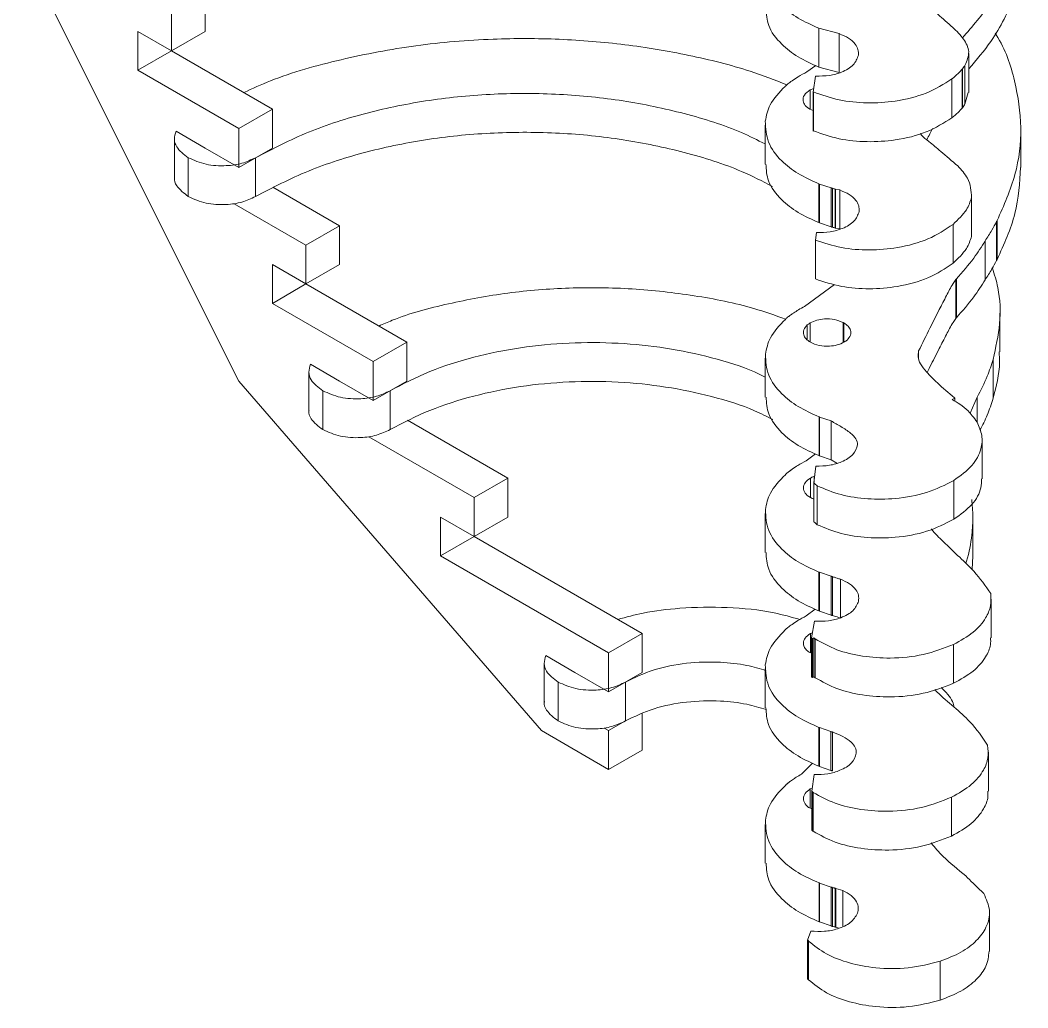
# Model space of a CAD drawing. Header units: inches. Extents: x 0 to 44.3, y 0 to 33.7.
# Drawn here: x 27.35 to 32.65, y 24.46 to 29.65 of the extents above; entities that cross this region are included whole.
import ezdxf

# ---------------------------------------------------------------- set-up
doc = ezdxf.new("R2010")
doc.units = ezdxf.units.IN
doc.header["$MEASUREMENT"] = 0

msp = doc.modelspace()

# ---------------------------------------------------------------- linework, layer by layer
at = {"color": 7, "linetype": 'Continuous', "lineweight": 15}
for p, q in [((27.353, 30.0495), (28.502, 27.753)), ((28.3252, 29.5902), (28.3252, 29.7943)), ((28.1485, 29.4882), (28.1485, 29.6923)), ((27.9717, 29.5902), (28.1485, 29.4882)), ((27.9717, 29.3861), (27.9717, 29.5902)), ((28.1485, 29.4882), (28.3252, 29.5902)), ((31.5522, 29.6071), (31.6583, 29.5788)), ((31.5522, 29.6071), (31.5522, 29.403)), ((31.6583, 29.5788), (31.6583, 29.3747)), ((27.9717, 29.3861), (28.1485, 29.4881)), ((28.1485, 29.4881), (28.1485, 29.4882)), ((28.6788, 29.182), (28.1485, 29.4881)), ((32.3399, 29.2696), (32.3399, 29.4738)), ((31.5356, 29.4111), (31.4892, 29.3777)), ((31.5522, 29.403), (31.6583, 29.3747)), ((32.32, 29.4121), (32.32, 29.2079)), ((28.502, 29.0799), (27.9717, 29.3861)), ((31.5345, 29.3555), (31.5221, 29.2711)), ((32.3052, 29.3922), (32.3052, 29.188)), ((32.3065, 29.3938), (32.3065, 29.1897)), ((32.2506, 29.3405), (32.2506, 29.1363)), ((31.5251, 29.2914), (31.5054, 29.2833)), ((31.5221, 29.2711), (31.5237, 29.2723)), ((31.5221, 29.2711), (31.5221, 29.0669)), ((31.5237, 29.2723), (31.5237, 29.0682)), ((32.32, 29.2079), (32.3366, 29.2699)), ((28.502, 29.0799), (28.6788, 29.182)), ((28.6788, 28.9778), (28.6788, 29.182)), ((31.5052, 29.1812), (31.5221, 29.175)), ((31.2692, 29.0975), (31.2692, 28.8934)), ((28.3252, 28.9778), (28.1723, 29.0661)), ((28.502, 28.8758), (28.502, 29.0799)), ((31.5221, 29.0669), (31.5237, 29.0682)), ((32.613, 28.876), (32.613, 29.0801)), ((28.1638, 29.0287), (28.1638, 28.8245)), ((28.3252, 28.9778), (28.502, 28.8758)), ((28.502, 28.8758), (28.6788, 28.9778)), ((28.2369, 28.9268), (28.2369, 28.7227)), ((28.5904, 28.9268), (28.5904, 28.7227)), ((29.0324, 28.5696), (28.6815, 28.7721)), ((31.5522, 28.7899), (31.5522, 28.7897)), ((31.5522, 28.7897), (31.5551, 28.7887)), ((31.5522, 28.7897), (31.5522, 28.5856)), ((31.5551, 28.7887), (31.616, 28.7679)), ((31.5551, 28.7887), (31.5551, 28.5845)), ((31.616, 28.7679), (31.616, 28.5638)), ((31.6236, 28.7657), (31.6236, 28.5616)), ((31.6368, 28.7619), (31.6368, 28.5578)), ((31.6401, 28.761), (31.6615, 28.7573)), ((31.6401, 28.761), (31.6401, 28.5569)), ((31.6615, 28.7573), (31.6615, 28.5532)), ((32.3548, 28.517), (32.3548, 28.7212)), ((32.3548, 28.7177), (32.3548, 28.5136)), ((28.8556, 28.4675), (28.4784, 28.6853)), ((28.8556, 28.4675), (29.0324, 28.5696)), ((29.0324, 28.3655), (29.0324, 28.5696)), ((31.5522, 28.5856), (31.5551, 28.5845)), ((31.5551, 28.5845), (31.616, 28.5638)), ((31.6401, 28.5569), (31.6615, 28.5532)), ((32.2575, 28.5767), (32.2575, 28.3725)), ((32.4864, 28.5914), (32.4864, 28.3873)), ((32.4891, 28.596), (32.4889, 28.5961)), ((32.4891, 28.596), (32.4891, 28.3919)), ((31.539, 28.5339), (31.5333, 28.4936)), ((28.8556, 28.2634), (28.8556, 28.4675)), ((31.5333, 28.4936), (31.5333, 28.2895)), ((32.4259, 28.4892), (32.4259, 28.2851)), ((28.6788, 28.3655), (28.8556, 28.2634)), ((28.6788, 28.1613), (28.6788, 28.3655)), ((28.8556, 28.2634), (29.0324, 28.3655)), ((32.2749, 28.2899), (32.2748, 28.2898)), ((32.2749, 28.2899), (32.2749, 28.0857)), ((28.6788, 28.1613), (28.8556, 28.2634)), ((29.3859, 27.9572), (28.8556, 28.2634)), ((28.8556, 28.2634), (28.8556, 28.2634)), ((31.6334, 28.2613), (31.4769, 28.1458)), ((32.2715, 28.2863), (32.2715, 28.0821)), ((32.2735, 28.2884), (32.2735, 28.0843)), ((29.2091, 27.8552), (28.6788, 28.1613)), ((32.5034, 27.9063), (32.5034, 28.1104)), ((31.6801, 28.0606), (31.6801, 27.9559)), ((31.6835, 28.0587), (31.6835, 27.9572)), ((29.2091, 27.8552), (29.3859, 27.9572)), ((29.3859, 27.7531), (29.3859, 27.9572)), ((31.2701, 27.8729), (31.2701, 27.6688)), ((32.0765, 27.9117), (32.0765, 27.8723)), ((32.4679, 27.8668), (32.4679, 27.8668)), ((32.4679, 27.8668), (32.4679, 27.6627)), ((32.4679, 27.8668), (32.4679, 27.6627)), ((29.0324, 27.7531), (28.8794, 27.8414)), ((29.2091, 27.651), (29.2091, 27.8552)), ((28.8709, 27.8039), (28.8709, 27.5998)), ((28.502, 27.753), (30.093, 25.916)), ((29.0324, 27.7531), (29.2091, 27.651)), ((29.2091, 27.651), (29.3859, 27.7531)), ((28.944, 27.7021), (28.944, 27.4979)), ((29.2975, 27.7021), (29.2975, 27.4979)), ((32.2534, 27.6559), (32.2665, 27.6635)), ((32.2665, 27.6635), (32.2665, 27.6478)), ((32.3466, 27.5842), (32.384, 27.6681)), ((32.384, 27.6681), (32.384, 27.5368)), ((32.4679, 27.6627), (32.4679, 27.6627)), ((31.5527, 27.5654), (31.5527, 27.5653)), ((31.5527, 27.5653), (31.5556, 27.5642)), ((31.5527, 27.5653), (31.5527, 27.3611)), ((31.5556, 27.5642), (31.6165, 27.5434)), ((31.5556, 27.5642), (31.5556, 27.3601)), ((29.9162, 27.2428), (29.3896, 27.5468)), ((31.6165, 27.5434), (31.6165, 27.3393)), ((29.7395, 27.1407), (29.1855, 27.4606)), ((32.4096, 27.2397), (32.4096, 27.4438)), ((31.5334, 27.3708), (31.4847, 27.334)), ((31.5527, 27.3611), (31.5556, 27.3601)), ((31.5556, 27.3601), (31.6165, 27.3393)), ((31.6165, 27.3393), (31.6468, 27.3218)), ((31.5351, 27.3057), (31.526, 27.2178)), ((29.7395, 27.1407), (29.9162, 27.2428)), ((29.9162, 27.0387), (29.9162, 27.2428)), ((31.5297, 27.2531), (31.5265, 27.252)), ((32.2616, 27.2308), (32.2616, 27.0266)), ((31.526, 27.2178), (31.526, 27.0137)), ((31.5437, 27.2019), (31.5437, 26.9978)), ((29.7395, 26.9366), (29.7395, 27.1407)), ((29.5627, 27.0387), (29.7395, 26.9366)), ((29.5627, 26.8345), (29.5627, 27.0387)), ((29.7395, 26.9366), (29.9162, 27.0387)), ((31.2698, 27.0566), (31.2698, 26.8525)), ((32.3614, 26.8347), (32.3614, 27.0389)), ((29.5627, 26.8345), (29.7395, 26.9366)), ((30.6233, 26.4263), (29.7395, 26.9366)), ((29.7395, 26.9366), (29.7395, 26.9366)), ((30.4466, 26.3243), (29.5627, 26.8345)), ((32.357, 26.7624), (32.3611, 26.8347)), ((31.5524, 26.7492), (31.5524, 26.749)), ((31.5524, 26.749), (31.5553, 26.748)), ((31.5524, 26.749), (31.5524, 26.5449)), ((31.5553, 26.748), (31.6162, 26.7272)), ((31.5553, 26.748), (31.5553, 26.5438)), ((31.6162, 26.7272), (31.6162, 26.523)), ((31.6237, 26.725), (31.6237, 26.5209)), ((31.665, 26.7118), (31.665, 26.5077)), ((32.4576, 26.4035), (32.4576, 26.6077)), ((31.5319, 26.5551), (31.4853, 26.5187)), ((31.5524, 26.5449), (31.5553, 26.5438)), ((31.5553, 26.5438), (31.6162, 26.523)), ((31.5297, 26.4908), (31.5123, 26.4034)), ((30.4466, 26.3243), (30.6233, 26.4263)), ((30.6233, 26.2222), (30.6233, 26.4263)), ((31.5177, 26.4307), (31.5072, 26.4264)), ((31.5123, 26.4034), (31.5123, 26.1992)), ((31.5179, 26.3995), (31.5257, 26.403)), ((31.5179, 26.3995), (31.5179, 26.1954)), ((31.5257, 26.403), (31.5257, 26.1989)), ((31.5326, 26.3982), (31.5326, 26.1941)), ((32.2598, 26.3689), (32.2598, 26.1647)), ((30.2698, 26.2222), (30.1169, 26.3105)), ((30.4466, 26.1201), (30.4466, 26.3243)), ((30.1084, 26.273), (30.1084, 26.0689)), ((31.269, 26.2406), (31.269, 26.0364)), ((30.1814, 26.1712), (30.1814, 25.967)), ((30.2698, 26.2222), (30.4466, 26.1201)), ((30.4466, 26.1201), (30.6233, 26.2222)), ((30.535, 26.1712), (30.535, 25.967)), ((31.5179, 26.1954), (31.5257, 26.1989)), ((30.4466, 25.916), (30.535, 25.967)), ((30.6233, 25.8139), (30.6233, 26.0047)), ((30.093, 25.916), (30.4466, 25.7119)), ((30.4466, 25.916), (30.4229, 25.9297)), ((30.4466, 25.7119), (30.4466, 25.916)), ((31.5516, 25.9331), (31.5516, 25.9329)), ((31.5516, 25.9329), (31.5545, 25.9319)), ((31.5516, 25.9329), (31.5516, 25.7288)), ((31.5545, 25.9319), (31.6154, 25.9111)), ((31.5545, 25.9319), (31.5545, 25.7277)), ((31.6154, 25.9111), (31.6154, 25.707)), ((31.6229, 25.9089), (31.6229, 25.7048)), ((30.4466, 25.7119), (30.6233, 25.8139)), ((32.443, 25.5987), (32.443, 25.8029)), ((31.5182, 25.7454), (31.4598, 25.687)), ((31.5516, 25.7288), (31.5545, 25.7277)), ((31.5545, 25.7277), (31.6154, 25.707)), ((31.5263, 25.6852), (31.5157, 25.5974)), ((31.5177, 25.614), (31.5068, 25.6096)), ((31.5157, 25.5974), (31.5157, 25.3933)), ((31.5201, 25.5923), (31.5201, 25.3882)), ((31.5221, 25.591), (31.5221, 25.3869)), ((32.2497, 25.5662), (32.2497, 25.362)), ((31.27, 25.4234), (31.27, 25.2193)), ((31.5526, 25.116), (31.5526, 25.1158)), ((31.5526, 25.1158), (31.5556, 25.1147)), ((31.5526, 25.1158), (31.5526, 24.9117)), ((31.5556, 25.1147), (31.6164, 25.094)), ((31.5556, 25.1147), (31.5556, 24.9106)), ((31.6164, 25.094), (31.6164, 24.8898)), ((31.624, 25.0918), (31.624, 24.8876)), ((31.6372, 25.088), (31.6372, 24.8838)), ((31.6405, 25.0871), (31.6774, 25.0759)), ((31.6405, 25.0871), (31.6405, 24.8829)), ((31.6774, 25.0759), (31.6774, 24.8881)), ((32.4486, 24.7568), (32.4486, 24.9609)), ((31.5526, 24.9117), (31.5556, 24.9106)), ((31.5556, 24.9106), (31.6164, 24.8898)), ((31.5092, 24.8625), (31.4926, 24.8156)), ((31.6405, 24.8829), (31.6568, 24.878)), ((31.4926, 24.8156), (31.4926, 24.6114)), ((31.4978, 24.8104), (31.4978, 24.6062)), ((32.1891, 24.7039), (32.1891, 24.4997))]:
    msp.add_line(p, q, dxfattribs=at)
at = {"color": 8, "linetype": 'Continuous', "lineweight": 15}
for p, q in [((31.5054, 29.2833), (31.5054, 29.1811)), ((31.4908, 28.0478), (31.4908, 27.9703)), ((31.5066, 28.0589), (31.5066, 27.9579)), ((31.5072, 27.243), (31.5072, 27.1409)), ((31.5265, 27.252), (31.5265, 27.2221)), ((31.5072, 26.4264), (31.5072, 26.3244)), ((31.5068, 25.6096), (31.5068, 25.5082))]:
    msp.add_line(p, q, dxfattribs=at)
at = {"color": 7, "linetype": 'Continuous', "lineweight": 15}
for points, knots in [([(32.3064, 29.556), (32.3592, 29.6173), (32.476, 29.7529), (32.5866, 29.9787), (32.6514, 30.2237), (32.6488, 30.4705), (32.6179, 30.6497), (32.5706, 30.7423), (32.5636, 30.7559)], [0, 0, 0, 0, 0.16613, 0.366946, 0.566584, 0.765839, 0.965426, 1, 1, 1, 1]), ([(32.3399, 29.3937), (32.3807, 29.4413), (32.485, 29.5633), (32.5845, 29.7747), (32.6463, 29.9814), (32.6425, 30.1075), (32.6412, 30.1512)], [0, 0, 0, 0, 0.202725, 0.518793, 0.833006, 1, 1, 1, 1]), ([(31.2706, 29.9359), (31.2724, 29.8989), (31.2759, 29.8261), (31.3452, 29.7325), (31.4383, 29.6582), (31.5142, 29.6242), (31.5522, 29.6071)], [0, 0, 0, 0, 0.288247, 0.566662, 0.783222, 1, 1, 1, 1]), ([(32.32, 29.4121), (32.3304, 29.4361), (32.3504, 29.4826), (32.315, 29.5521), (32.254, 29.6159), (32.1767, 29.6771), (32.1378, 29.7244), (32.1192, 29.747)], [0, 0, 0, 0, 0.199044, 0.384126, 0.57323, 0.795633, 1, 1, 1, 1]), ([(31.274, 29.7107), (31.2757, 29.6808), (31.2796, 29.6152), (31.3455, 29.5283), (31.4382, 29.4541), (31.5142, 29.42), (31.5522, 29.403)], [0, 0, 0, 0, 0.246403, 0.541186, 0.770477, 1, 1, 1, 1]), ([(31.6583, 29.5788), (31.6759, 29.5715), (31.7109, 29.5569), (31.7431, 29.5269), (31.7604, 29.4956), (31.76, 29.4754), (31.7598, 29.4652)], [0, 0, 0, 0, 0.276247, 0.552034, 0.772325, 1, 1, 1, 1]), ([(32.4889, 28.5961), (32.5245, 28.6763), (32.5954, 28.8364), (32.6237, 29.0848), (32.5875, 29.3312), (32.5331, 29.4983), (32.4804, 29.5788), (32.4783, 29.582)], [0, 0, 0, 0, 0.247928, 0.494876, 0.741837, 0.989813, 1, 1, 1, 1]), ([(31.3837, 29.3102), (31.3202, 29.3348), (31.1586, 29.3973), (30.8711, 29.4684), (30.5341, 29.5254), (30.1878, 29.5537), (29.8183, 29.5544), (29.43, 29.5217), (29.0361, 29.4466), (28.7301, 29.3615), (28.5745, 29.29), (28.5283, 29.2688)], [0, 0, 0, 0, 0.075214, 0.191253, 0.306105, 0.420322, 0.534333, 0.668931, 0.804504, 0.942015, 1, 1, 1, 1]), ([(31.7598, 29.4652), (31.7531, 29.4475), (31.7401, 29.4128), (31.6789, 29.3765), (31.6077, 29.3562), (31.5592, 29.3558), (31.5345, 29.3555)], [0, 0, 0, 0, 0.283652, 0.557926, 0.77507, 1, 1, 1, 1]), ([(32.3065, 29.3938), (32.3092, 29.3972), (32.3139, 29.4032), (32.3181, 29.4094), (32.32, 29.4121)], [0, 0, 0, 0, 0.561162, 1, 1, 1, 1]), ([(31.4892, 29.3777), (31.4735, 29.3694), (31.4455, 29.3547), (31.4214, 29.3378), (31.4109, 29.3304)], [0, 0, 0, 0, 0.559955, 1, 1, 1, 1]), ([(32.2506, 29.3405), (32.2621, 29.3498), (32.2823, 29.3663), (32.2983, 29.3843), (32.3052, 29.3922)], [0, 0, 0, 0, 0.564675, 1, 1, 1, 1]), ([(32.3052, 29.3922), (32.3055, 29.3925), (32.3059, 29.393), (32.3063, 29.3936), (32.3065, 29.3938)], [0, 0, 0, 0, 0.561335, 1, 1, 1, 1]), ([(31.3747, 29.3017), (31.3442, 29.2701), (31.2889, 29.2128), (31.276, 29.1478), (31.2702, 29.1186)], [0, 0, 0, 0, 0.551079, 1, 1, 1, 1]), ([(31.375, 29.3022), (31.375, 29.3021), (31.3748, 29.302), (31.3747, 29.3019), (31.3747, 29.3018), (31.3747, 29.3017)], [0, 0, 0, 0, 0.322213, 0.594333, 1, 1, 1, 1]), ([(31.4109, 29.3304), (31.4032, 29.3254), (31.3898, 29.3166), (31.3795, 29.3065), (31.375, 29.3022)], [0, 0, 0, 0, 0.566508, 1, 1, 1, 1]), ([(31.5237, 29.2723), (31.5675, 29.2567), (31.6539, 29.2259), (31.8056, 29.2113), (31.9642, 29.2215), (32.126, 29.2615), (32.2085, 29.3138), (32.2506, 29.3405)], [0, 0, 0, 0, 0.188124, 0.37089, 0.553328, 0.771835, 1, 1, 1, 1]), ([(28.5904, 28.9268), (28.6806, 28.9737), (28.8586, 29.0663), (29.1715, 29.1663), (29.5014, 29.2336), (29.844, 29.2664), (30.1878, 29.2652), (30.526, 29.2309), (30.8481, 29.1624), (31.1009, 29.0845), (31.2286, 29.0197), (31.2692, 28.9991)], [0, 0, 0, 0, 0.123487, 0.243602, 0.361747, 0.478897, 0.595761, 0.710863, 0.826965, 0.945008, 1, 1, 1, 1]), ([(31.5054, 29.2833), (31.4939, 29.2747), (31.4713, 29.2578), (31.4661, 29.2276), (31.4775, 29.2009), (31.4959, 29.1878), (31.5052, 29.1812)], [0, 0, 0, 0, 0.284105, 0.558227, 0.775168, 1, 1, 1, 1]), ([(32.3052, 29.188), (32.3055, 29.1883), (32.3059, 29.1889), (32.3063, 29.1894), (32.3065, 29.1897)], [0, 0, 0, 0, 0.561335, 1, 1, 1, 1]), ([(32.3065, 29.1897), (32.3092, 29.1931), (32.3139, 29.1991), (32.3181, 29.2052), (32.32, 29.2079)], [0, 0, 0, 0, 0.5611617, 1, 1, 1, 1]), ([(32.2506, 29.1363), (32.2621, 29.1457), (32.2823, 29.1622), (32.2983, 29.1802), (32.3052, 29.188)], [0, 0, 0, 0, 0.564675, 1, 1, 1, 1]), ([(31.2702, 29.1186), (31.272, 29.0816), (31.2756, 29.0087), (31.3451, 28.9151), (31.4382, 28.841), (31.5142, 28.8069), (31.5522, 28.7899)], [0, 0, 0, 0, 0.288247, 0.566664, 0.783223, 1, 1, 1, 1]), ([(31.5237, 29.0682), (31.5675, 29.0526), (31.6539, 29.0218), (31.8056, 29.0072), (31.9642, 29.0174), (32.126, 29.0574), (32.2085, 29.1096), (32.2506, 29.1363)], [0, 0, 0, 0, 0.188124, 0.37089, 0.553328, 0.771835, 1, 1, 1, 1]), ([(28.1723, 29.0661), (28.1681, 29.0524), (28.1598, 29.0251), (28.1745, 28.9742), (28.213, 28.9449), (28.2369, 28.9268)], [0, 0, 0, 0, 0.276451, 0.55321, 1, 1, 1, 1]), ([(28.5904, 28.7227), (28.6806, 28.7696), (28.8586, 28.8622), (29.1715, 28.9621), (29.5014, 29.0295), (29.844, 29.0623), (30.1879, 29.061), (30.5259, 29.0267), (30.8484, 28.9585), (31.1149, 28.875), (31.2547, 28.8035), (31.3077, 28.7764)], [0, 0, 0, 0, 0.121416, 0.239517, 0.355679, 0.470865, 0.585768, 0.698939, 0.813094, 0.929158, 1, 1, 1, 1]), ([(32.2817, 28.8842), (32.2519, 28.9096), (32.2016, 28.9523), (32.1386, 29.0061), (32.0981, 29.0362), (32.0872, 29.0517), (32.0852, 29.0546)], [0, 0, 0, 0, 0.449032, 0.755029, 0.953953, 1, 1, 1, 1]), ([(32.1195, 29.0212), (32.1246, 29.0315), (32.1344, 29.0514), (32.1444, 29.0712), (32.1492, 29.0808)], [0, 0, 0, 0, 0.517959, 1, 1, 1, 1]), ([(28.2369, 28.9268), (28.2666, 28.9136), (28.3251, 28.8875), (28.4298, 28.8816), (28.5224, 28.8948), (28.5675, 28.916), (28.5904, 28.9268)], [0, 0, 0, 0, 0.283707, 0.557916, 0.775023, 1, 1, 1, 1]), ([(31.2735, 28.8936), (31.2753, 28.8636), (31.2792, 28.7979), (31.3454, 28.711), (31.4382, 28.6368), (31.5142, 28.6028), (31.5522, 28.5857)], [0, 0, 0, 0, 0.247057, 0.541586, 0.770678, 1, 1, 1, 1]), ([(32.3548, 28.7177), (32.3524, 28.7522), (32.3483, 28.811), (32.3012, 28.8627), (32.2817, 28.8842)], [0, 0, 0, 0, 0.586342, 1, 1, 1, 1]), ([(32.4889, 28.392), (32.5254, 28.4722), (32.5976, 28.6309), (32.6075, 28.7949), (32.6124, 28.876)], [0, 0, 0, 0, 0.5054, 1, 1, 1, 1]), ([(28.1647, 28.8245), (28.1644, 28.8233), (28.1611, 28.8083), (28.1761, 28.77), (28.2137, 28.7407), (28.2369, 28.7227)], [0, 0, 0, 0, 0.033355, 0.403099, 1, 1, 1, 1]), ([(31.616, 28.7679), (31.6174, 28.7674), (31.6198, 28.7666), (31.6225, 28.766), (31.6236, 28.7657)], [0, 0, 0, 0, 0.5703465, 1, 1, 1, 1]), ([(31.6236, 28.7657), (31.6261, 28.7651), (31.6306, 28.7639), (31.635, 28.7625), (31.6368, 28.7619)], [0, 0, 0, 0, 0.560686, 1, 1, 1, 1]), ([(28.2369, 28.7227), (28.2666, 28.7094), (28.3251, 28.6834), (28.4298, 28.6775), (28.5224, 28.6906), (28.5675, 28.7119), (28.5904, 28.7227)], [0, 0, 0, 0, 0.283707, 0.557916, 0.775023, 1, 1, 1, 1]), ([(31.6368, 28.7619), (31.6375, 28.7618), (31.6386, 28.7615), (31.6396, 28.7612), (31.6401, 28.761)], [0, 0, 0, 0, 0.548834, 1, 1, 1, 1]), ([(31.6615, 28.7573), (31.6791, 28.7501), (31.7142, 28.7356), (31.7466, 28.7056), (31.7641, 28.6744), (31.7637, 28.6542), (31.7636, 28.6439)], [0, 0, 0, 0, 0.276248, 0.552033, 0.772325, 1, 1, 1, 1]), ([(32.2575, 28.5767), (32.284, 28.6017), (32.3305, 28.6456), (32.3475, 28.696), (32.3548, 28.7177)], [0, 0, 0, 0, 0.569012, 1, 1, 1, 1]), ([(31.7636, 28.6439), (31.757, 28.6263), (31.7442, 28.5915), (31.6832, 28.5551), (31.6121, 28.5347), (31.5636, 28.5341), (31.539, 28.5339)], [0, 0, 0, 0, 0.283657, 0.557936, 0.77508, 1, 1, 1, 1]), ([(31.5333, 28.4936), (31.5778, 28.479), (31.6656, 28.45), (31.8179, 28.4385), (31.976, 28.452), (32.136, 28.4953), (32.2164, 28.5491), (32.2575, 28.5767)], [0, 0, 0, 0, 0.186923, 0.36902, 0.551393, 0.770576, 1, 1, 1, 1]), ([(31.616, 28.5638), (31.6174, 28.5633), (31.6198, 28.5625), (31.6225, 28.5619), (31.6236, 28.5616)], [0, 0, 0, 0, 0.570346, 1, 1, 1, 1]), ([(31.6236, 28.5616), (31.6261, 28.561), (31.6306, 28.5598), (31.635, 28.5584), (31.6368, 28.5578)], [0, 0, 0, 0, 0.5606865, 1, 1, 1, 1]), ([(31.6368, 28.5578), (31.6375, 28.5577), (31.6386, 28.5574), (31.6396, 28.5571), (31.6401, 28.5569)], [0, 0, 0, 0, 0.548834, 1, 1, 1, 1]), ([(32.4259, 28.4892), (32.438, 28.5082), (32.4596, 28.542), (32.4782, 28.5763), (32.4864, 28.5914)], [0, 0, 0, 0, 0.560521, 1, 1, 1, 1]), ([(32.4864, 28.5914), (32.4869, 28.5923), (32.4878, 28.5938), (32.4887, 28.5953), (32.4891, 28.596)], [0, 0, 0, 0, 0.560551, 1, 1, 1, 1]), ([(32.2575, 28.3725), (32.284, 28.3975), (32.3305, 28.4415), (32.3475, 28.4919), (32.3548, 28.5136)], [0, 0, 0, 0, 0.569012, 1, 1, 1, 1]), ([(32.2748, 28.2898), (32.3066, 28.326), (32.3636, 28.3908), (32.4068, 28.4591), (32.4259, 28.4892)], [0, 0, 0, 0, 0.558643, 1, 1, 1, 1]), ([(31.5333, 28.2895), (31.5778, 28.2748), (31.6656, 28.2458), (31.8179, 28.2344), (31.976, 28.2479), (32.136, 28.2912), (32.2164, 28.345), (32.2575, 28.3725)], [0, 0, 0, 0, 0.186923, 0.36902, 0.551393, 0.770576, 1, 1, 1, 1]), ([(32.4259, 28.2851), (32.438, 28.304), (32.4596, 28.3378), (32.4782, 28.3722), (32.4864, 28.3873)], [0, 0, 0, 0, 0.560521, 1, 1, 1, 1]), ([(32.4679, 27.8668), (32.4817, 27.9295), (32.5095, 28.0548), (32.5047, 28.217), (32.4749, 28.3134), (32.4643, 28.3476)], [0, 0, 0, 0, 0.392284, 0.784224, 1, 1, 1, 1]), ([(32.4864, 28.3873), (32.4869, 28.3882), (32.4878, 28.3897), (32.4887, 28.3912), (32.4891, 28.3919)], [0, 0, 0, 0, 0.560551, 1, 1, 1, 1]), ([(32.2735, 28.2884), (32.2738, 28.2887), (32.2742, 28.2892), (32.2747, 28.2897), (32.2749, 28.2899)], [0, 0, 0, 0, 0.605176, 1, 1, 1, 1]), ([(31.3771, 28.0786), (31.3222, 28.0981), (31.1721, 28.1514), (30.8987, 28.2057), (30.5717, 28.2427), (30.2409, 28.2467), (29.9142, 28.2207), (29.6014, 28.1623), (29.3725, 28.1017), (29.2614, 28.0526), (29.2384, 28.0424)], [0, 0, 0, 0, 0.085332, 0.233273, 0.379906, 0.52608, 0.669899, 0.814715, 0.961522, 1, 1, 1, 1]), ([(32.0765, 27.9117), (32.0963, 27.9516), (32.1321, 28.0239), (32.1806, 28.1209), (32.2214, 28.1987), (32.2481, 28.2518), (32.2667, 28.2792), (32.2715, 28.2863)], [0, 0, 0, 0, 0.318605, 0.576626, 0.77407, 0.941971, 1, 1, 1, 1]), ([(32.2715, 28.2863), (32.2718, 28.2867), (32.2725, 28.2874), (32.2732, 28.2881), (32.2735, 28.2884)], [0, 0, 0, 0, 0.560071, 1, 1, 1, 1]), ([(32.2748, 28.0857), (32.3066, 28.1219), (32.3636, 28.1867), (32.4068, 28.2549), (32.4259, 28.2851)], [0, 0, 0, 0, 0.558643, 1, 1, 1, 1]), ([(31.4769, 28.1458), (31.4657, 28.1397), (31.4458, 28.1287), (31.428, 28.1166), (31.4201, 28.1113)], [0, 0, 0, 0, 0.559934, 1, 1, 1, 1]), ([(31.3759, 28.0773), (31.3454, 28.0458), (31.29, 27.9885), (31.277, 27.9235), (31.2712, 27.8943)], [0, 0, 0, 0, 0.551074, 1, 1, 1, 1]), ([(31.3763, 28.0778), (31.3762, 28.0778), (31.3761, 28.0777), (31.376, 28.0775), (31.3759, 28.0774), (31.3759, 28.0773)], [0, 0, 0, 0, 0.3211989, 0.5932621, 1, 1, 1, 1]), ([(31.3787, 28.08), (31.3782, 28.0796), (31.3774, 28.0789), (31.3766, 28.0781), (31.3763, 28.0778)], [0, 0, 0, 0, 0.561172, 1, 1, 1, 1]), ([(31.3915, 28.0916), (31.389, 28.0895), (31.3845, 28.0857), (31.3805, 28.0817), (31.3787, 28.08)], [0, 0, 0, 0, 0.561688, 1, 1, 1, 1]), ([(31.3935, 28.0932), (31.3931, 28.0929), (31.3924, 28.0923), (31.3918, 28.0918), (31.3915, 28.0916)], [0, 0, 0, 0, 0.560956, 1, 1, 1, 1]), ([(31.4188, 28.1105), (31.4137, 28.1074), (31.4047, 28.1019), (31.3969, 28.0958), (31.3935, 28.0932)], [0, 0, 0, 0, 0.56358, 1, 1, 1, 1]), ([(31.4201, 28.1113), (31.4199, 28.1112), (31.4194, 28.1109), (31.419, 28.1106), (31.4188, 28.1105)], [0, 0, 0, 0, 0.559824, 1, 1, 1, 1]), ([(31.6801, 28.0606), (31.6652, 28.0668), (31.636, 28.0789), (31.5849, 28.0813), (31.5398, 28.0746), (31.5178, 28.0642), (31.5066, 28.0589)], [0, 0, 0, 0, 0.283217, 0.557564, 0.774821, 1, 1, 1, 1]), ([(32.1213, 27.7977), (32.1262, 27.8076), (32.1471, 27.8498), (32.1806, 27.9168), (32.2214, 27.9946), (32.2481, 28.0476), (32.2667, 28.0751), (32.2715, 28.0821)], [0, 0, 0, 0, 0.103758, 0.443134, 0.702832, 0.923675, 1, 1, 1, 1]), ([(32.2715, 28.0821), (32.2718, 28.0825), (32.2725, 28.0833), (32.2732, 28.084), (32.2735, 28.0843)], [0, 0, 0, 0, 0.560071, 1, 1, 1, 1]), ([(32.2735, 28.0843), (32.2738, 28.0846), (32.2742, 28.0851), (32.2747, 28.0855), (32.2749, 28.0857)], [0, 0, 0, 0, 0.605176, 1, 1, 1, 1]), ([(31.4908, 28.0478), (31.4836, 28.0396), (31.4694, 28.0232), (31.47, 27.9972), (31.4826, 27.9744), (31.4989, 27.9631), (31.5072, 27.9574)], [0, 0, 0, 0, 0.279401, 0.554477, 0.773309, 1, 1, 1, 1]), ([(31.5066, 28.0589), (31.5034, 28.0569), (31.4976, 28.0534), (31.4929, 28.0495), (31.4908, 28.0478)], [0, 0, 0, 0, 0.564556, 1, 1, 1, 1]), ([(31.6835, 28.0587), (31.6829, 28.0591), (31.6817, 28.0597), (31.6806, 28.0603), (31.6801, 28.0606)], [0, 0, 0, 0, 0.560236, 1, 1, 1, 1]), ([(31.6998, 27.9686), (31.7069, 27.9769), (31.721, 27.9932), (31.7204, 28.0191), (31.7079, 28.0418), (31.6917, 28.053), (31.6835, 28.0587)], [0, 0, 0, 0, 0.279601, 0.554681, 0.773375, 1, 1, 1, 1]), ([(29.2975, 27.7021), (29.3652, 27.7373), (29.4986, 27.8067), (29.7334, 27.8816), (29.9808, 27.9322), (30.2377, 27.9568), (30.4956, 27.9558), (30.7493, 27.9302), (30.9905, 27.8785), (31.1672, 27.8254), (31.2515, 27.7832), (31.2701, 27.7739)], [0, 0, 0, 0, 0.126208, 0.248969, 0.369715, 0.489446, 0.608883, 0.726519, 0.845178, 0.965819, 1, 1, 1, 1]), ([(31.5072, 27.9574), (31.522, 27.9508), (31.5513, 27.9378), (31.6036, 27.9348), (31.6499, 27.9414), (31.6725, 27.952), (31.6839, 27.9574)], [0, 0, 0, 0, 0.283704, 0.557917, 0.775027, 1, 1, 1, 1]), ([(31.6839, 27.9574), (31.6872, 27.9594), (31.693, 27.9629), (31.6977, 27.9669), (31.6998, 27.9686)], [0, 0, 0, 0, 0.564524, 1, 1, 1, 1]), ([(31.2712, 27.8943), (31.2729, 27.8572), (31.2764, 27.7844), (31.3458, 27.6908), (31.4388, 27.6166), (31.5147, 27.5825), (31.5527, 27.5654)], [0, 0, 0, 0, 0.288247, 0.566662, 0.783222, 1, 1, 1, 1]), ([(32.2645, 27.6653), (32.234, 27.6911), (32.1818, 27.7352), (32.1215, 27.7948), (32.0857, 27.8408), (32.0703, 27.8787), (32.0746, 27.9015), (32.0765, 27.9117)], [0, 0, 0, 0, 0.340097, 0.58259, 0.751247, 0.889201, 1, 1, 1, 1]), ([(32.384, 27.6681), (32.4029, 27.7048), (32.4368, 27.7702), (32.4584, 27.8373), (32.4679, 27.8668)], [0, 0, 0, 0, 0.560755, 1, 1, 1, 1]), ([(32.4679, 27.6627), (32.4846, 27.7254), (32.5063, 27.8063), (32.5003, 27.8879), (32.499, 27.9062)], [0, 0, 0, 0, 0.775001, 1, 1, 1, 1]), ([(28.8794, 27.8414), (28.8753, 27.8277), (28.8669, 27.8003), (28.8816, 27.7495), (28.9202, 27.7202), (28.944, 27.7021)], [0, 0, 0, 0, 0.276453, 0.553211, 1, 1, 1, 1]), ([(29.2975, 27.4979), (29.3652, 27.5331), (29.4986, 27.6026), (29.7334, 27.6775), (29.9808, 27.7281), (30.2377, 27.7526), (30.4956, 27.7517), (30.7492, 27.726), (30.9908, 27.6746), (31.1814, 27.6158), (31.278, 27.5667), (31.3093, 27.5508)], [0, 0, 0, 0, 0.123291, 0.243215, 0.361171, 0.478135, 0.594812, 0.709729, 0.825645, 0.943499, 1, 1, 1, 1]), ([(28.944, 27.7021), (28.9737, 27.6888), (29.0322, 27.6628), (29.1369, 27.6568), (29.2295, 27.67), (29.2746, 27.6913), (29.2975, 27.7021)], [0, 0, 0, 0, 0.2837074, 0.5579157, 0.7750228, 1, 1, 1, 1]), ([(31.2745, 27.669), (31.2763, 27.6391), (31.2801, 27.5735), (31.3461, 27.4867), (31.4387, 27.4124), (31.5147, 27.3783), (31.5527, 27.3613)], [0, 0, 0, 0, 0.246412, 0.541192, 0.77048, 1, 1, 1, 1]), ([(32.3361, 27.5965), (32.3226, 27.6083), (32.2984, 27.6297), (32.2673, 27.6478), (32.2534, 27.6559)], [0, 0, 0, 0, 0.5545945, 1, 1, 1, 1]), ([(32.2665, 27.6635), (32.2661, 27.6638), (32.2655, 27.6644), (32.2648, 27.665), (32.2645, 27.6653)], [0, 0, 0, 0, 0.562208, 1, 1, 1, 1]), ([(32.3987, 27.4946), (32.4122, 27.5211), (32.4405, 27.5764), (32.4585, 27.6332), (32.4679, 27.6627)], [0, 0, 0, 0, 0.480052, 1, 1, 1, 1]), ([(28.8718, 27.5997), (28.8715, 27.5985), (28.8682, 27.5835), (28.8832, 27.5453), (28.9208, 27.516), (28.944, 27.4979)], [0, 0, 0, 0, 0.033363, 0.403103, 1, 1, 1, 1]), ([(32.3841, 27.5367), (32.3756, 27.5482), (32.3608, 27.5685), (32.3435, 27.588), (32.3361, 27.5965)], [0, 0, 0, 0, 0.5698861, 1, 1, 1, 1]), ([(28.944, 27.4979), (28.9737, 27.4847), (29.0322, 27.4587), (29.1369, 27.4527), (29.2295, 27.4659), (29.2746, 27.4871), (29.2975, 27.4979)], [0, 0, 0, 0, 0.283707, 0.557916, 0.775023, 1, 1, 1, 1]), ([(31.6165, 27.5434), (31.6338, 27.5337), (31.67, 27.5134), (31.7157, 27.4831), (31.7503, 27.4511), (31.7538, 27.4291), (31.7555, 27.4185)], [0, 0, 0, 0, 0.274609, 0.57172, 0.79379, 1, 1, 1, 1]), ([(32.2616, 27.2308), (32.2961, 27.2559), (32.3639, 27.3052), (32.4068, 27.3895), (32.4142, 27.4679), (32.3941, 27.5138), (32.3841, 27.5367)], [0, 0, 0, 0, 0.290946, 0.5700428, 0.7855639, 1, 1, 1, 1]), ([(31.7555, 27.4185), (31.7497, 27.4008), (31.7381, 27.3659), (31.6785, 27.3288), (31.6082, 27.3074), (31.5598, 27.3063), (31.5351, 27.3057)], [0, 0, 0, 0, 0.283652, 0.557927, 0.775072, 1, 1, 1, 1]), ([(31.4067, 27.2863), (31.4053, 27.2853), (31.4026, 27.2835), (31.4001, 27.2817), (31.399, 27.2809)], [0, 0, 0, 0, 0.561161, 1, 1, 1, 1]), ([(31.4118, 27.2897), (31.4108, 27.2891), (31.4091, 27.2879), (31.4075, 27.2868), (31.4067, 27.2863)], [0, 0, 0, 0, 0.5605421, 1, 1, 1, 1]), ([(31.4847, 27.334), (31.4701, 27.3262), (31.4442, 27.3124), (31.4217, 27.2967), (31.4118, 27.2897)], [0, 0, 0, 0, 0.55995, 1, 1, 1, 1]), ([(31.3756, 27.2611), (31.3451, 27.2295), (31.2897, 27.1722), (31.2767, 27.1072), (31.2708, 27.078)], [0, 0, 0, 0, 0.551073, 1, 1, 1, 1]), ([(31.3759, 27.2615), (31.3759, 27.2615), (31.3757, 27.2614), (31.3756, 27.2612), (31.3756, 27.2611), (31.3756, 27.2611)], [0, 0, 0, 0, 0.320826, 0.592047, 1, 1, 1, 1]), ([(31.399, 27.2809), (31.3943, 27.2774), (31.3859, 27.2712), (31.3789, 27.2645), (31.3759, 27.2615)], [0, 0, 0, 0, 0.564393, 1, 1, 1, 1]), ([(31.5072, 27.243), (31.4968, 27.2354), (31.4764, 27.2205), (31.4676, 27.1918), (31.4772, 27.164), (31.499, 27.1431), (31.5198, 27.1355), (31.5265, 27.1331)], [0, 0, 0, 0, 0.2270532, 0.4462462, 0.6654385, 0.8924882, 1, 1, 1, 1]), ([(31.5265, 27.252), (31.5227, 27.2505), (31.5159, 27.2477), (31.5099, 27.2444), (31.5072, 27.243)], [0, 0, 0, 0, 0.555378, 1, 1, 1, 1]), ([(31.5437, 27.2019), (31.5841, 27.1852), (31.6639, 27.1521), (31.8083, 27.131), (31.9633, 27.1327), (32.1263, 27.1623), (32.2158, 27.2076), (32.2616, 27.2308)], [0, 0, 0, 0, 0.187179, 0.369886, 0.552558, 0.771453, 1, 1, 1, 1]), ([(32.2616, 27.0266), (32.2958, 27.0518), (32.3628, 27.1011), (32.4062, 27.1777), (32.4064, 27.2241), (32.4064, 27.2398)], [0, 0, 0, 0, 0.4078266, 0.799044, 1, 1, 1, 1]), ([(31.526, 27.2178), (31.5289, 27.2152), (31.5347, 27.2098), (31.5407, 27.2046), (31.5437, 27.2019)], [0, 0, 0, 0, 0.492689, 1, 1, 1, 1]), ([(32.3239, 26.7952), (32.3254, 26.7992), (32.3437, 26.8484), (32.3555, 26.9313), (32.364, 27.0392), (32.3583, 27.101), (32.3556, 27.1301)], [0, 0, 0, 0, 0.036369, 0.448393, 0.739687, 1, 1, 1, 1]), ([(31.2708, 27.078), (31.2726, 27.041), (31.2761, 26.9682), (31.3455, 26.8745), (31.4385, 26.8003), (31.5144, 26.7662), (31.5524, 26.7492)], [0, 0, 0, 0, 0.288247, 0.566662, 0.783221, 1, 1, 1, 1]), ([(31.5437, 26.9978), (31.5841, 26.9811), (31.6639, 26.948), (31.8083, 26.9269), (31.9633, 26.9286), (32.1263, 26.9582), (32.2158, 27.0035), (32.2616, 27.0266)], [0, 0, 0, 0, 0.187179, 0.369886, 0.552558, 0.771453, 1, 1, 1, 1]), ([(31.526, 27.0137), (31.5289, 27.011), (31.5347, 27.0057), (31.5407, 27.0005), (31.5437, 26.9978)], [0, 0, 0, 0, 0.492689, 1, 1, 1, 1]), ([(32.2922, 26.8268), (32.2634, 26.8544), (32.2125, 26.9031), (32.1614, 26.9521), (32.1431, 26.9746), (32.143, 26.9747)], [0, 0, 0, 0, 0.5649038, 0.9979915, 1, 1, 1, 1]), ([(31.2742, 26.8527), (31.2759, 26.8229), (31.2798, 26.7573), (31.3457, 26.6704), (31.4384, 26.5962), (31.5144, 26.5621), (31.5524, 26.545)], [0, 0, 0, 0, 0.246427, 0.541201, 0.770484, 1, 1, 1, 1]), ([(32.4553, 26.6363), (32.4278, 26.676), (32.382, 26.742), (32.3178, 26.8026), (32.2922, 26.8268)], [0, 0, 0, 0, 0.600893, 1, 1, 1, 1]), ([(31.6162, 26.7272), (31.6176, 26.7267), (31.62, 26.7259), (31.6226, 26.7253), (31.6237, 26.725)], [0, 0, 0, 0, 0.570368, 1, 1, 1, 1]), ([(31.6237, 26.725), (31.6273, 26.7239), (31.6354, 26.7215), (31.6491, 26.717), (31.6593, 26.7137), (31.665, 26.7118)], [0, 0, 0, 0, 0.258876, 0.580315, 1, 1, 1, 1]), ([(31.665, 26.7118), (31.6821, 26.7043), (31.7164, 26.6891), (31.7471, 26.6585), (31.7628, 26.627), (31.7613, 26.6068), (31.7605, 26.5965)], [0, 0, 0, 0, 0.2762491, 0.5520344, 0.7723256, 1, 1, 1, 1]), ([(31.7605, 26.5965), (31.753, 26.579), (31.7382, 26.5445), (31.6751, 26.5093), (31.6029, 26.4903), (31.5544, 26.4906), (31.5297, 26.4908)], [0, 0, 0, 0, 0.283649, 0.557928, 0.775074, 1, 1, 1, 1]), ([(32.2598, 26.3689), (32.2965, 26.3893), (32.3686, 26.4293), (32.4294, 26.5016), (32.459, 26.5714), (32.4565, 26.6147), (32.4553, 26.6363)], [0, 0, 0, 0, 0.290902, 0.570377, 0.785993, 1, 1, 1, 1]), ([(31.452, 26.5001), (31.4075, 26.5127), (31.2876, 26.5465), (31.0708, 26.5674), (30.8376, 26.564), (30.6426, 26.5401), (30.5389, 26.5123), (30.4949, 26.5005)], [0, 0, 0, 0, 0.149664, 0.402514, 0.654507, 0.853542, 1, 1, 1, 1]), ([(31.4853, 26.5187), (31.4704, 26.5108), (31.4439, 26.4967), (31.4211, 26.4807), (31.411, 26.4737)], [0, 0, 0, 0, 0.5599262, 1, 1, 1, 1]), ([(31.6162, 26.523), (31.6176, 26.5226), (31.62, 26.5218), (31.6226, 26.5211), (31.6237, 26.5209)], [0, 0, 0, 0, 0.570368, 1, 1, 1, 1]), ([(31.6237, 26.5209), (31.6273, 26.5198), (31.6354, 26.5174), (31.6491, 26.5129), (31.6593, 26.5096), (31.665, 26.5077)], [0, 0, 0, 0, 0.258876, 0.580315, 1, 1, 1, 1]), ([(31.3748, 26.445), (31.3443, 26.4134), (31.2889, 26.3561), (31.2759, 26.2911), (31.27, 26.2619)], [0, 0, 0, 0, 0.551071, 1, 1, 1, 1]), ([(31.3751, 26.4455), (31.3751, 26.4454), (31.3749, 26.4453), (31.3748, 26.4452), (31.3748, 26.4451), (31.3748, 26.445)], [0, 0, 0, 0, 0.320145, 0.592318, 1, 1, 1, 1]), ([(31.411, 26.4737), (31.4034, 26.4687), (31.3899, 26.4599), (31.3796, 26.4498), (31.3751, 26.4455)], [0, 0, 0, 0, 0.566497, 1, 1, 1, 1]), ([(31.5072, 26.4264), (31.4968, 26.4188), (31.4763, 26.4039), (31.4686, 26.3784), (31.4734, 26.3569), (31.4855, 26.339), (31.4999, 26.3293), (31.5072, 26.3244)], [0, 0, 0, 0, 0.253948, 0.499105, 0.662659, 0.828468, 1, 1, 1, 1]), ([(31.5123, 26.4034), (31.5132, 26.4027), (31.5151, 26.4015), (31.517, 26.4002), (31.5179, 26.3995)], [0, 0, 0, 0, 0.501985, 1, 1, 1, 1]), ([(31.5257, 26.403), (31.527, 26.4021), (31.5293, 26.4005), (31.5316, 26.3989), (31.5326, 26.3982)], [0, 0, 0, 0, 0.560587, 1, 1, 1, 1]), ([(31.5326, 26.3982), (31.5689, 26.3778), (31.6404, 26.3374), (31.7805, 26.304), (31.9369, 26.2931), (32.1081, 26.3101), (32.2085, 26.349), (32.2598, 26.3689)], [0, 0, 0, 0, 0.18765, 0.370375, 0.552935, 0.771653, 1, 1, 1, 1]), ([(32.2598, 26.1647), (32.2966, 26.1851), (32.3688, 26.2251), (32.4288, 26.2974), (32.4563, 26.3578), (32.4551, 26.3915), (32.4547, 26.4035)], [0, 0, 0, 0, 0.321411, 0.630197, 0.868426, 1, 1, 1, 1]), ([(30.1169, 26.3105), (30.1127, 26.2968), (30.1043, 26.2694), (30.119, 26.2186), (30.1576, 26.1893), (30.1814, 26.1712)], [0, 0, 0, 0, 0.2764533, 0.5532111, 1, 1, 1, 1]), ([(30.535, 26.1712), (30.583, 26.1945), (30.6775, 26.2404), (30.8541, 26.2746), (31.0221, 26.2793), (31.1661, 26.2638), (31.2418, 26.2413), (31.2755, 26.2312)], [0, 0, 0, 0, 0.233446, 0.45912, 0.682371, 0.858597, 1, 1, 1, 1]), ([(31.27, 26.2619), (31.2718, 26.2249), (31.2753, 26.1521), (31.3446, 26.0584), (31.4377, 25.9842), (31.5136, 25.9501), (31.5516, 25.9331)], [0, 0, 0, 0, 0.2882494, 0.566664, 0.7832223, 1, 1, 1, 1]), ([(30.1814, 26.1712), (30.2112, 26.1579), (30.2697, 26.1319), (30.3744, 26.1259), (30.4669, 26.1391), (30.512, 26.1604), (30.535, 26.1712)], [0, 0, 0, 0, 0.283707, 0.557916, 0.775023, 1, 1, 1, 1]), ([(31.5123, 26.1992), (31.5132, 26.1986), (31.5151, 26.1973), (31.517, 26.196), (31.5179, 26.1954)], [0, 0, 0, 0, 0.501985, 1, 1, 1, 1]), ([(31.5257, 26.1989), (31.527, 26.198), (31.5293, 26.1964), (31.5316, 26.1948), (31.5326, 26.1941)], [0, 0, 0, 0, 0.560587, 1, 1, 1, 1]), ([(31.5326, 26.1941), (31.5689, 26.1736), (31.6404, 26.1333), (31.7805, 26.0998), (31.9369, 26.089), (32.1081, 26.1059), (32.2085, 26.1449), (32.2598, 26.1647)], [0, 0, 0, 0, 0.18765, 0.370375, 0.552935, 0.771653, 1, 1, 1, 1]), ([(32.2621, 26.0404), (32.2314, 26.0661), (32.1957, 26.096), (32.1654, 26.1277), (32.1612, 26.1322)], [0, 0, 0, 0, 0.86024, 1, 1, 1, 1]), ([(32.2637, 26.0389), (32.2611, 26.0488), (32.251, 26.086), (32.2188, 26.1191), (32.1951, 26.1434)], [0, 0, 0, 0, 0.267041, 1, 1, 1, 1]), ([(30.1092, 26.0689), (30.1089, 26.0676), (30.1056, 26.0526), (30.1207, 26.0144), (30.1582, 25.9851), (30.1814, 25.967)], [0, 0, 0, 0, 0.033363, 0.403103, 1, 1, 1, 1]), ([(30.535, 25.967), (30.583, 25.9904), (30.6775, 26.0362), (30.8541, 26.0705), (31.0221, 26.0752), (31.1659, 26.0597), (31.2414, 26.0372), (31.2749, 26.0273)], [0, 0, 0, 0, 0.233646, 0.459514, 0.682957, 0.859335, 1, 1, 1, 1]), ([(31.2734, 26.0367), (31.2751, 26.0068), (31.279, 25.9412), (31.3449, 25.8543), (31.4376, 25.7801), (31.5136, 25.746), (31.5516, 25.729)], [0, 0, 0, 0, 0.246415, 0.541194, 0.770481, 1, 1, 1, 1]), ([(32.4392, 25.8389), (32.4108, 25.8812), (32.3634, 25.9519), (32.2911, 26.0151), (32.2621, 26.0404)], [0, 0, 0, 0, 0.598365, 1, 1, 1, 1]), ([(30.1814, 25.967), (30.2112, 25.9538), (30.2697, 25.9278), (30.3744, 25.9218), (30.4669, 25.935), (30.512, 25.9562), (30.535, 25.967)], [0, 0, 0, 0, 0.2837074, 0.5579157, 0.7750228, 1, 1, 1, 1]), ([(31.6154, 25.9111), (31.6168, 25.9106), (31.6192, 25.9098), (31.6218, 25.9092), (31.6229, 25.9089)], [0, 0, 0, 0, 0.5705628, 1, 1, 1, 1]), ([(31.6229, 25.9089), (31.6418, 25.9017), (31.6798, 25.8871), (31.7205, 25.8586), (31.7467, 25.8277), (31.7481, 25.8071), (31.7488, 25.7968)], [0, 0, 0, 0, 0.277864, 0.562093, 0.781285, 1, 1, 1, 1]), ([(32.2497, 25.5662), (32.2866, 25.5871), (32.3588, 25.6281), (32.4182, 25.702), (32.4458, 25.7732), (32.4414, 25.817), (32.4392, 25.8389)], [0, 0, 0, 0, 0.290916, 0.570312, 0.785914, 1, 1, 1, 1]), ([(31.7488, 25.7968), (31.7426, 25.7791), (31.7304, 25.7442), (31.6701, 25.7075), (31.5994, 25.6865), (31.551, 25.6857), (31.5263, 25.6852)], [0, 0, 0, 0, 0.283653, 0.557928, 0.775072, 1, 1, 1, 1]), ([(31.6154, 25.707), (31.6168, 25.7065), (31.6192, 25.7057), (31.6218, 25.7051), (31.6229, 25.7048)], [0, 0, 0, 0, 0.570563, 1, 1, 1, 1]), ([(31.3894, 25.6403), (31.3881, 25.6391), (31.3856, 25.637), (31.3834, 25.6349), (31.3824, 25.6339)], [0, 0, 0, 0, 0.5608254, 1, 1, 1, 1]), ([(31.3958, 25.6454), (31.3946, 25.6444), (31.3924, 25.6428), (31.3903, 25.6411), (31.3894, 25.6403)], [0, 0, 0, 0, 0.561412, 1, 1, 1, 1]), ([(31.4134, 25.6575), (31.41, 25.6553), (31.4038, 25.6514), (31.3983, 25.6472), (31.3958, 25.6454)], [0, 0, 0, 0, 0.562554, 1, 1, 1, 1]), ([(31.4598, 25.687), (31.4507, 25.6817), (31.4345, 25.6722), (31.4199, 25.662), (31.4134, 25.6575)], [0, 0, 0, 0, 0.559661, 1, 1, 1, 1]), ([(31.3758, 25.6278), (31.3453, 25.5963), (31.2899, 25.539), (31.2769, 25.474), (31.2711, 25.4448)], [0, 0, 0, 0, 0.551075, 1, 1, 1, 1]), ([(31.3762, 25.6283), (31.3761, 25.6283), (31.376, 25.6282), (31.3759, 25.628), (31.3758, 25.6279), (31.3758, 25.6278)], [0, 0, 0, 0, 0.32103, 0.593498, 1, 1, 1, 1]), ([(31.3824, 25.6339), (31.3812, 25.6329), (31.379, 25.631), (31.377, 25.6291), (31.3762, 25.6283)], [0, 0, 0, 0, 0.561457, 1, 1, 1, 1]), ([(31.5068, 25.6096), (31.4965, 25.602), (31.4763, 25.5871), (31.4676, 25.5585), (31.4776, 25.5311), (31.4958, 25.5117), (31.5128, 25.5056), (31.5157, 25.5046)], [0, 0, 0, 0, 0.241736, 0.475205, 0.708682, 0.950558, 1, 1, 1, 1]), ([(31.5157, 25.5974), (31.5164, 25.5965), (31.5179, 25.5948), (31.5194, 25.5932), (31.5201, 25.5923)], [0, 0, 0, 0, 0.506259, 1, 1, 1, 1]), ([(31.5201, 25.5923), (31.5205, 25.5921), (31.5211, 25.5916), (31.5218, 25.5912), (31.5221, 25.591)], [0, 0, 0, 0, 0.560117, 1, 1, 1, 1]), ([(31.5221, 25.591), (31.5587, 25.5708), (31.631, 25.5309), (31.7717, 25.4983), (31.9283, 25.4884), (32.0992, 25.5064), (32.1988, 25.546), (32.2497, 25.5662)], [0, 0, 0, 0, 0.18765, 0.370375, 0.552935, 0.771653, 1, 1, 1, 1]), ([(32.2497, 25.362), (32.2866, 25.383), (32.359, 25.424), (32.4174, 25.4979), (32.4429, 25.5571), (32.4406, 25.5889), (32.4399, 25.5987)], [0, 0, 0, 0, 0.329872, 0.646683, 0.891156, 1, 1, 1, 1]), ([(31.2711, 25.4448), (31.2728, 25.4078), (31.2763, 25.335), (31.3457, 25.2413), (31.4387, 25.1671), (31.5146, 25.133), (31.5526, 25.116)], [0, 0, 0, 0, 0.288248, 0.566663, 0.783222, 1, 1, 1, 1]), ([(31.5157, 25.3933), (31.5164, 25.3924), (31.5179, 25.3907), (31.5194, 25.389), (31.5201, 25.3882)], [0, 0, 0, 0, 0.506259, 1, 1, 1, 1]), ([(31.5201, 25.3882), (31.5205, 25.3879), (31.5211, 25.3875), (31.5218, 25.3871), (31.5221, 25.3869)], [0, 0, 0, 0, 0.560117, 1, 1, 1, 1]), ([(31.5221, 25.3869), (31.5587, 25.3666), (31.631, 25.3267), (31.7717, 25.2941), (31.9283, 25.2843), (32.0992, 25.3023), (32.1988, 25.3418), (32.2497, 25.362)], [0, 0, 0, 0, 0.18765, 0.370375, 0.552935, 0.771653, 1, 1, 1, 1]), ([(32.3247, 25.1531), (32.2827, 25.1865), (32.2138, 25.2412), (32.1624, 25.302), (32.1423, 25.3257)], [0, 0, 0, 0, 0.60983, 1, 1, 1, 1]), ([(31.2744, 25.2195), (31.2762, 25.1896), (31.28, 25.124), (31.346, 25.0372), (31.4387, 24.9629), (31.5146, 24.9289), (31.5526, 24.9118)], [0, 0, 0, 0, 0.246421, 0.541197, 0.770483, 1, 1, 1, 1]), ([(32.4186, 25.0604), (32.3996, 25.0781), (32.367, 25.1085), (32.3372, 25.1399), (32.3247, 25.1531)], [0, 0, 0, 0, 0.580401, 1, 1, 1, 1]), ([(31.6164, 25.094), (31.6178, 25.0935), (31.6202, 25.0927), (31.6229, 25.092), (31.624, 25.0918)], [0, 0, 0, 0, 0.570563, 1, 1, 1, 1]), ([(31.624, 25.0918), (31.6265, 25.0911), (31.631, 25.09), (31.6353, 25.0886), (31.6372, 25.088)], [0, 0, 0, 0, 0.560701, 1, 1, 1, 1]), ([(31.6372, 25.088), (31.6378, 25.0878), (31.639, 25.0876), (31.64, 25.0872), (31.6405, 25.0871)], [0, 0, 0, 0, 0.5493543, 1, 1, 1, 1]), ([(31.6774, 25.0759), (31.6933, 25.0675), (31.7252, 25.0506), (31.751, 25.0186), (31.7619, 24.9864), (31.7574, 24.9664), (31.7551, 24.9562)], [0, 0, 0, 0, 0.2762493, 0.5520363, 0.7723275, 1, 1, 1, 1]), ([(32.1891, 24.7039), (32.2274, 24.7187), (32.3026, 24.7479), (32.3843, 24.8109), (32.4383, 24.8856), (32.4584, 24.9722), (32.432, 25.0308), (32.4186, 25.0604)], [0, 0, 0, 0, 0.192672, 0.378841, 0.5625, 0.779005, 1, 1, 1, 1]), ([(31.7551, 24.9562), (31.745, 24.9391), (31.725, 24.9055), (31.6568, 24.8736), (31.582, 24.8583), (31.5338, 24.8611), (31.5092, 24.8625)], [0, 0, 0, 0, 0.283655, 0.557934, 0.775078, 1, 1, 1, 1]), ([(31.6164, 24.8898), (31.6178, 24.8894), (31.6202, 24.8885), (31.6229, 24.8879), (31.624, 24.8876)], [0, 0, 0, 0, 0.570563, 1, 1, 1, 1]), ([(31.624, 24.8876), (31.6265, 24.887), (31.631, 24.8858), (31.6353, 24.8845), (31.6372, 24.8838)], [0, 0, 0, 0, 0.560701, 1, 1, 1, 1]), ([(31.6372, 24.8838), (31.6378, 24.8837), (31.639, 24.8834), (31.64, 24.8831), (31.6405, 24.8829)], [0, 0, 0, 0, 0.549354, 1, 1, 1, 1]), ([(31.4926, 24.8156), (31.4935, 24.8146), (31.4952, 24.8128), (31.497, 24.8111), (31.4978, 24.8104)], [0, 0, 0, 0, 0.560538, 1, 1, 1, 1]), ([(31.4978, 24.8104), (31.5272, 24.7866), (31.585, 24.7398), (31.7105, 24.6922), (31.8578, 24.6647), (32.027, 24.6627), (32.1344, 24.69), (32.1891, 24.7039)], [0, 0, 0, 0, 0.1909401, 0.375712, 0.5585728, 0.7753594, 1, 1, 1, 1]), ([(32.1891, 24.4997), (32.2274, 24.5146), (32.3028, 24.5437), (32.3836, 24.6067), (32.4387, 24.6784), (32.4437, 24.7303), (32.4463, 24.7569)], [0, 0, 0, 0, 0.25529, 0.501963, 0.745309, 1, 1, 1, 1]), ([(31.4926, 24.6114), (31.4935, 24.6104), (31.4952, 24.6087), (31.497, 24.607), (31.4978, 24.6062)], [0, 0, 0, 0, 0.560538, 1, 1, 1, 1]), ([(31.4978, 24.6062), (31.5272, 24.5825), (31.585, 24.5357), (31.7105, 24.488), (31.8578, 24.4606), (32.027, 24.4586), (32.1344, 24.4859), (32.1891, 24.4997)], [0, 0, 0, 0, 0.19094, 0.375712, 0.558573, 0.775359, 1, 1, 1, 1])]:
    msp.add_open_spline(points, degree=3, knots=knots, dxfattribs=at)

doc.saveas('drawing.dxf')
